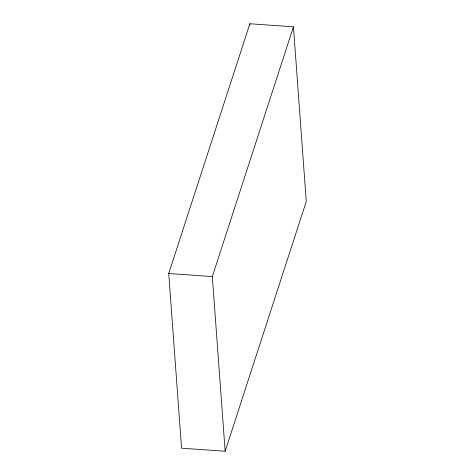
<?xml version="1.0" encoding="UTF-8"?>
<svg xmlns="http://www.w3.org/2000/svg" width="475" height="475" viewBox="0 0 475 475"><rect width="100%" height="100%" fill="white"/><g stroke="black" fill="none" stroke-linecap="round" stroke-linejoin="round"><path stroke-width="0.71" d="M168.732 273.517L249.856 23.75L293.443 26.808L306.268 201.483L225.144 451.25L181.557 448.192L168.732 273.517L212.325 276.575L293.443 26.808M249.856 23.75L249.963 25.228M212.325 276.575L225.144 451.25"/></g></svg>
